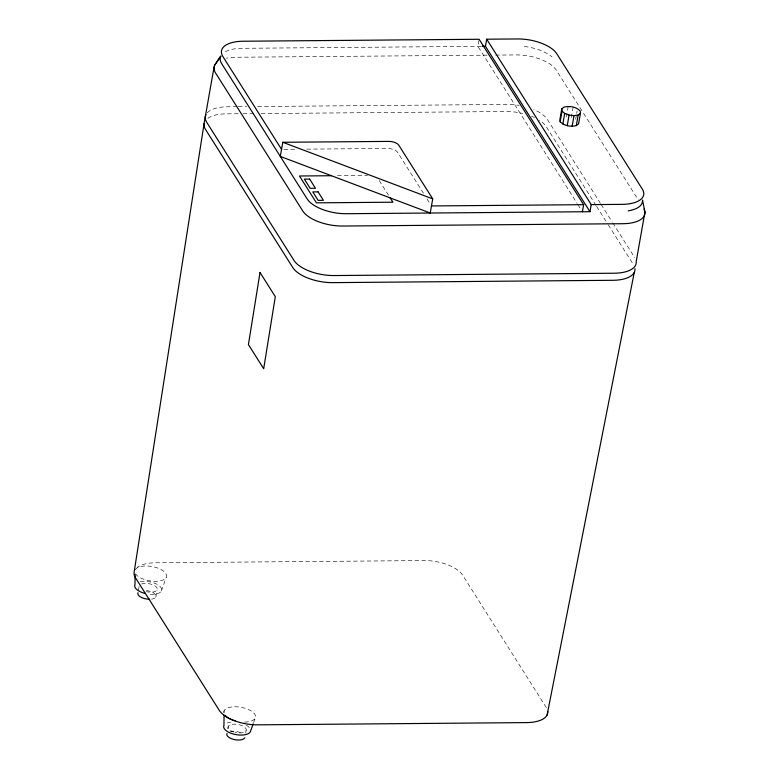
<?xml version="1.0" encoding="UTF-8"?>
<svg xmlns="http://www.w3.org/2000/svg" width="779" height="779" viewBox="0 0 779 779"><rect width="100%" height="100%" fill="white"/><g stroke="black" fill="none" stroke-linecap="round" stroke-linejoin="round"><path stroke-width="0.58" stroke-dasharray="3.9 2.92" d="M224.089 712.96L224.109 710.691M138.428 590.355L139.256 585.642M155.868 596.996L157.115 589.927M227.809 728.784L228.228 726.427M245.667 733.068L246.086 730.712M478.919 40.45L477.878 46.341L577.21 203.533M566.333 117.054L568.203 106.45M571.27 117.639L573.14 107.025M575.662 119.294L576.489 114.581M576.694 113.403L577.112 111.037M161.399 590.949L166.219 577.366M253.584 722.678L255.191 718.15M481.12 46.321L241.811 48.308A31.54 14.226 10 0 0 223.602 52.884M487.099 55.163L236.066 57.256A32.192 14.509 10 0 0 226.299 58.269M495.59 55.095L516.204 54.919A32.192 14.509 10 0 1 556.187 70.013L638.283 199.93M237.04 106.684L227.341 106.772A32.192 14.509 10 0 0 207.107 112.974M238.257 106.674L246.739 106.606M257.654 106.519L507.47 104.435A32.192 14.509 10 0 1 519.204 105.408M238.218 113.744L226.095 113.841A32.192 14.509 10 0 0 207.516 118.515M243.067 113.705L253.983 113.607M261.257 113.549L506.223 111.514A32.192 14.509 10 0 1 522.66 113.442M283.955 149.334L297.208 149.217M306.838 149.14L387.543 148.468A8.043 3.632 10 0 1 397.533 152.246L423.795 193.786M337.443 175.674L367.522 175.421M600.463 203.416L547.452 119.528A32.192 14.509 10 0 0 533.79 109.576M601.106 204.439L612.099 221.82M612.742 222.852L634.719 257.625M595.984 205.374L546.206 126.607A32.192 14.509 10 0 0 539.263 120.141M596.626 206.396L607.62 223.787M608.263 224.81L633.473 264.704M577.862 204.565L581.105 209.697M426.989 198.859L430.193 203.923M379.188 180.485L388.906 195.86M546.342 707.624L462.56 575.048A30.897 13.934 10 0 0 424.175 560.559L155.255 562.798A30.897 13.934 10 0 0 137.425 567.287M234.09 732.114A9.251 4.168 10 0 1 230.944 724.606A9.251 4.168 10 0 1 245.969 728.686A9.251 4.168 10 0 1 235.219 732.426M229.99 731.598A9.251 4.168 10 0 1 242.055 733.37M223.768 712.561A16.096 7.254 10 0 1 237.507 706.845A16.096 7.254 10 0 1 255.161 714.966A16.096 7.254 10 0 1 244.499 722.094M227.147 722.97A13.681 6.164 10 0 1 233.038 722.045M246.242 725.21A13.681 6.164 10 0 1 250.03 728.462M141.427 583.997A9.251 4.168 10 0 1 156.891 587.707A9.251 4.168 10 0 1 146.248 591.641M146.501 590.579A9.251 4.168 10 0 1 155.81 595.078A9.251 4.168 10 0 1 150.824 599.217M135.147 569.907A16.096 7.254 10 0 1 159.169 568.612A16.096 7.254 10 0 1 160.416 580.803A16.096 7.254 10 0 1 135.536 573.763M140.278 581.621A13.681 6.164 10 0 1 161.126 587.794A13.681 6.164 10 0 1 147.63 593.949M524.345 46.467A31.54 14.226 10 0 1 552.048 56.935M531.521 116.227A32.192 14.509 10 0 1 534.53 117.541"/><path stroke-width="1.17" d="M135.098 574.435L134.981 584.62A13.681 6.164 10 0 0 145.322 593.481M224.06 715.219L223.953 725.395A13.681 6.164 10 0 0 234.294 734.266A13.681 6.164 10 0 0 250.361 731.734L253.175 723.808M214.079 66.955L204.098 123.549L134.134 572.117A30.897 13.934 10 0 0 135.488 577.775L219.269 710.351A30.897 13.934 10 0 0 257.645 724.84L526.575 722.6A30.897 13.934 10 0 0 547.754 711.451M282.796 142.275L280.294 156.423L430.232 213.018L432.725 198.879L398.78 145.167A8.043 3.632 10 0 0 388.789 141.398L282.796 142.275L432.725 198.879M214.692 65.144L220.856 56.039A31.54 14.226 10 0 0 221.635 63.596L307.16 198.927A31.54 14.226 10 0 0 346.343 213.719L589.976 211.693L485.444 46.282L486.7 39.203L517.587 38.95A31.54 14.226 10 0 1 556.771 53.741L642.295 189.073A31.54 14.226 10 0 1 622.119 204.361L591.222 204.614L486.7 39.203M561.795 108.817L559.926 119.421L560.159 121.738C564.23 125.974 570.773 126.919 576.304 125.614L578.563 123.9L580.443 113.286L580.199 110.978C576.139 106.733 569.585 105.788 564.054 107.103L561.795 108.817L562.029 111.124L560.159 121.738M562.827 124.027L564.697 113.422L562.029 111.124M567.219 125.682L569.089 115.078L564.697 113.422M572.156 126.266L574.026 115.652L578.174 115L580.443 113.286M576.304 125.614L578.174 115M582.41 211.752L583.656 204.682L479.124 39.271L243.058 41.238A31.54 14.226 10 0 0 222.882 56.516L281.55 149.354M589.976 211.693L591.222 204.614M547.101 715.025L634.262 272.407M220.613 56.4L215.841 63.459A32.192 14.509 10 0 0 215.481 72.846L302.749 210.953A32.192 14.509 10 0 0 342.731 226.037L622.869 223.709A32.192 14.509 10 0 0 644.019 209.113M482.201 46.312L485.444 46.282M331.426 175.723L299.477 175.996L316.449 202.842L392.918 202.209L390.201 197.915M431.478 205.948L583.656 204.682M569.089 115.078L574.026 115.652M244.84 737.781A9.251 4.168 10 0 1 233.973 739.495A9.251 4.168 10 0 1 226.981 733.497M235.161 720.838A16.096 7.254 10 0 1 225.082 715.326M149.724 599.265A9.251 4.168 10 0 1 138.01 592.712M628.225 210.856A31.54 14.226 10 0 0 642.49 200.047L644.934 212.092L636.2 261.608A32.192 14.509 10 0 1 614.134 273.225L334.006 275.552A32.192 14.509 10 0 1 294.024 260.459L206.756 122.361A32.192 14.509 10 0 1 205.958 114.659M634.953 268.677A32.192 14.509 10 0 1 612.888 280.294L332.76 282.631A32.192 14.509 10 0 1 292.777 267.538L205.51 129.441A32.192 14.509 10 0 1 204.098 123.549M260.03 272.484L248.413 344.581L263.692 368.74L275.299 296.653L260.03 272.484M309.652 179.073L304.355 179.121L310.169 188.323L315.466 188.284L309.652 179.073M318.085 191.877L312.778 191.916L318.114 200.359L323.412 200.31L318.085 191.877"/></g></svg>
